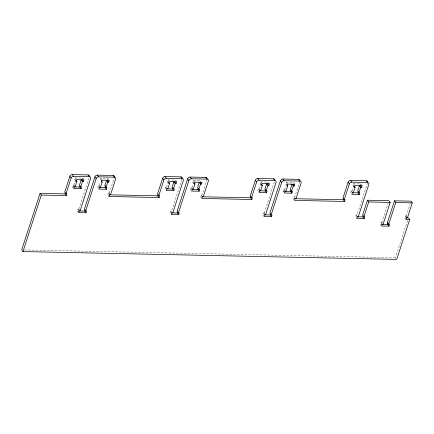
<?xml version="1.0" encoding="UTF-8"?>
<svg xmlns="http://www.w3.org/2000/svg" width="434" height="434" viewBox="0 0 434 434"><rect width="100%" height="100%" fill="white"/><g stroke="black" fill="none" stroke-linecap="round" stroke-linejoin="round"><path stroke-width="0.33" stroke-dasharray="2.17 1.63" d="M74.811 186.387L73.861 185.106L72.934 185.085L72.359 186.87L72.988 187.727M75.939 181.445L74.675 179.736L75.256 177.951L82.672 178.108L83.936 179.817M73.861 185.106L75.407 180.349M82.286 179.296L82.672 178.108M79.444 210.002L78.814 209.15L77.887 209.128L77.306 210.913L78.57 212.622M78.814 209.15L89.339 176.752M100.476 187.347L99.212 185.638L98.285 185.616L97.71 187.401L98.339 188.258M108.657 179.497L108.023 178.64L100.607 178.482L100.026 180.267L100.954 180.284M99.212 185.638L100.373 182.068M107.448 180.425L108.023 178.64M109.894 193.884L109.265 193.027L108.337 193.011L107.757 194.795L109.021 196.504M109.265 193.027L114.381 177.278M165.104 188.817L165.685 187.032L166.613 187.049L167.871 188.763M168.685 183.392L167.421 181.683L168.001 179.898L175.423 180.056L176.681 181.765M166.613 187.049L168.153 182.296M181.879 179.334L171.56 211.092L170.633 211.076L170.052 212.861L171.001 214.141M193.222 189.295L191.958 187.58L191.036 187.564L190.455 189.349L191.085 190.201M193.721 183.495L192.772 182.215L193.352 180.43L200.768 180.587L200.193 182.367M191.958 187.58L193.7 182.231L192.772 182.215M207.126 179.22L202.011 194.974L201.083 194.958L200.503 196.738L201.767 198.452M260.617 190.71L259.358 188.996L258.431 188.98L257.85 190.759L258.48 191.616M261.431 185.34L260.167 183.625L260.747 181.846L268.169 181.998L269.427 183.712M259.358 188.996L260.905 184.244M264.935 213.897L264.306 213.04L263.378 213.023L262.798 214.803L263.747 216.089M264.306 213.04L274.831 180.642M283.831 192.148L283.201 191.291L283.782 189.512L284.709 189.528L285.968 191.242M294.778 184.244L293.52 182.535L286.098 182.378L285.518 184.162L286.445 184.179M284.709 189.528L285.865 185.964M299.872 181.168L294.757 196.922L293.829 196.9L293.248 198.685L294.512 200.399M350.596 192.707L351.177 190.922L352.104 190.944L353.368 192.658M354.177 187.287L352.913 185.573L353.493 183.794L360.914 183.945L362.178 185.66M352.104 190.944L353.65 186.186M360.529 185.134L360.914 183.945M367.582 182.589L357.052 214.987L356.124 214.971L355.544 216.75L356.808 218.465M382.468 223.396L381.833 222.539L380.906 222.523L380.325 224.302L381.589 226.016M381.833 222.539L388.099 203.264M406.842 216.875L406.208 216.018L405.28 216.002L404.7 217.781L405.964 219.495M406.208 216.018L410.233 203.633M396.101 258.545L395.472 257.688L407.575 220.429M74.675 179.736L75.603 179.752M167.421 181.683L168.349 181.7M260.167 183.625L261.094 183.647M352.913 185.573L353.84 185.595M283.201 191.291L284.552 191.323M24.412 249.903L395.472 257.688M405.28 216.002L406.544 217.711M353.493 183.794L354.757 185.502M380.906 222.523L382.17 224.232M351.177 190.922L352.441 192.636M356.124 214.971L357.388 216.68M286.098 182.378L287.362 184.087M293.829 196.9L295.093 198.615M283.782 189.512L285.04 191.22M260.747 181.846L262.011 183.555M258.431 188.98L259.695 190.689M263.378 213.023L264.642 214.732M193.352 180.43L194.616 182.144M201.083 194.958L202.347 196.667M191.036 187.564L192.295 189.278M168.001 179.898L169.265 181.613M165.685 187.032L166.944 188.741M170.633 211.076L171.897 212.79M100.607 178.482L101.865 180.197M108.337 193.011L109.596 194.72M98.285 185.616L99.549 187.331M75.256 177.951L76.514 179.665M72.934 185.085L74.198 186.799M77.887 209.128L79.151 210.843"/><path stroke-width="0.65" d="M89.415 176.426A2.116 1.573 -36.4 0 0 88.064 174.929L72.299 174.598A2.116 1.573 -36.4 0 0 69.863 176.34L64.742 192.094L66.006 193.808L66.934 193.824L66.353 195.609L65.095 193.895L40.053 193.374L21.7 249.843L22.964 251.557L396.736 259.402L409.674 219.571L408.41 217.863L405.936 217.808M22.964 251.557L41.311 195.083L40.053 193.374M65.095 193.895L65.48 192.707M66.006 193.808L71.127 178.054A2.116 1.573 -36.4 0 1 73.558 176.312L89.328 176.643A2.116 1.573 -36.4 0 1 90.603 178.461L80.078 210.859L79.151 210.843L78.57 212.622L85.986 212.779L86.567 210.995L85.639 210.978L84.38 209.264L94.905 176.866A2.116 1.573 -36.4 0 1 97.341 175.124L113.106 175.455L114.37 177.164A2.116 1.573 -36.4 0 1 115.645 178.987L110.524 194.741L109.596 194.72L109.021 196.504L159.104 197.557L159.679 195.772L158.752 195.756L157.493 194.041L162.609 178.287A2.116 1.573 -36.4 0 1 165.045 176.546L180.81 176.877A2.116 1.573 -36.4 0 1 182.128 178.537M76.867 181.466L75.125 186.815L74.198 186.799L73.617 188.578L81.039 188.736L81.619 186.951L80.691 186.935L79.427 185.22L81.169 179.871L82.097 179.893L83.355 181.602L83.936 179.817L76.514 179.665L75.939 181.445L76.867 181.466L75.917 180.181M81.039 188.736L79.775 187.021L80.165 185.833M80.691 186.935L82.427 181.586L81.169 179.871M85.986 212.779L84.728 211.07L85.113 209.877M85.639 210.978L96.169 178.58A2.116 1.573 -36.4 0 1 98.599 176.833L114.37 177.164M102.218 181.998L100.476 187.347L99.549 187.331L98.968 189.11L106.39 189.267L106.97 187.483L106.042 187.466L104.778 185.752L106.52 180.403L107.448 180.425L108.706 182.134L109.287 180.354L101.865 180.197L101.29 181.982L102.218 181.998L101.268 180.712M106.39 189.267L105.126 187.559L105.706 185.774M106.042 187.466L107.778 182.117L106.52 180.403M159.104 197.557L157.84 195.843L158.226 194.654M158.752 195.756L163.873 180.001A2.116 1.573 -36.4 0 1 166.309 178.255L182.074 178.586A2.116 1.573 -36.4 0 1 183.349 180.408L172.824 212.806L171.897 212.79L171.316 214.57L178.737 214.727L179.313 212.942L178.385 212.926L177.126 211.212L187.651 178.813A2.116 1.573 -36.4 0 1 190.087 177.072L205.852 177.403A2.116 1.573 -36.4 0 1 207.213 178.564M169.613 183.414L167.871 188.763L166.944 188.741L166.368 190.526L173.784 190.683L174.365 188.898L173.437 188.882L172.173 187.168L173.915 181.819L174.842 181.835L176.101 183.549L176.681 181.765L169.265 181.613L168.685 183.392L169.613 183.414L168.663 182.128M173.784 190.683L172.52 188.969L172.911 187.781M173.437 188.882L175.179 183.528L173.915 181.819M178.737 214.727L177.473 213.013L177.859 211.825M178.385 212.926L188.915 180.528A2.116 1.573 -36.4 0 1 191.351 178.781L207.116 179.112A2.116 1.573 -36.4 0 1 208.391 180.935L203.275 196.689L202.347 196.667L201.767 198.452L251.85 199.504L252.425 197.72L251.503 197.703L250.239 195.989L255.355 180.235A2.116 1.573 -36.4 0 1 257.791 178.493L273.556 178.824A2.116 1.573 -36.4 0 1 274.906 180.316M194.964 183.945L193.222 189.295L192.295 189.278L191.714 191.058L199.135 191.215L199.716 189.43L198.788 189.414L197.524 187.7L199.266 182.351L200.193 182.367L201.452 184.081L202.032 182.296L194.616 182.144L194.036 183.924L194.964 183.945L194.329 183.088M199.135 191.215L197.871 189.501L198.262 188.313M198.788 189.414L200.524 184.059L199.266 182.351M251.85 199.504L250.586 197.79L250.971 196.602M251.503 197.703L256.619 181.949A2.116 1.573 -36.4 0 1 259.055 180.202L274.82 180.533A2.116 1.573 -36.4 0 1 276.095 182.356L265.57 214.754L264.642 214.732L264.062 216.517L271.483 216.674L272.064 214.89L271.136 214.873L269.872 213.159L280.397 180.761A2.116 1.573 -36.4 0 1 282.832 179.014L298.597 179.345A2.116 1.573 -36.4 0 1 299.948 180.842M262.358 185.361L260.617 190.71L259.695 190.689L259.114 192.474L266.53 192.631L267.111 190.846L266.183 190.824L264.919 189.115L266.66 183.766L267.588 183.783L268.852 185.497L269.427 183.712L262.011 183.555L261.431 185.34L262.358 185.361L261.409 184.076M266.53 192.631L265.272 190.917L265.657 189.729M266.183 190.824L267.924 185.475L266.66 183.766M271.483 216.674L270.219 214.96L270.604 213.772M271.136 214.873L281.661 182.475A2.116 1.573 -36.4 0 1 284.096 180.728L299.861 181.059A2.116 1.573 -36.4 0 1 301.136 182.882L296.021 198.636L295.093 198.615L294.512 200.399L344.596 201.452L345.176 199.667L344.249 199.645L342.985 197.937L348.101 182.182A2.116 1.573 -36.4 0 1 350.536 180.436L366.301 180.766A2.116 1.573 -36.4 0 1 367.625 182.432M287.709 185.893L285.968 191.242L285.04 191.22L284.465 193.005L291.881 193.163L292.462 191.378L291.534 191.361L290.27 189.647L292.011 184.298L292.939 184.314L294.203 186.029L294.778 184.244L287.362 184.087L286.782 185.871L287.709 185.893L286.76 184.607M291.881 193.163L290.623 191.448L291.008 190.26M291.534 191.361L293.276 186.007L292.011 184.298M344.596 201.452L343.332 199.738L343.717 198.55M344.249 199.645L349.365 183.897A2.116 1.573 -36.4 0 1 351.8 182.15L367.565 182.481A2.116 1.573 -36.4 0 1 368.84 184.304L358.316 216.702L357.388 216.68L356.808 218.465L364.229 218.622L364.81 216.837L363.882 216.816L362.618 215.107L367.446 200.242L388.935 200.692L390.193 202.407L383.097 224.253L382.17 224.232L381.589 226.016L389.01 226.174L389.591 224.389L388.663 224.373L387.399 222.658L394.495 200.812L411.036 201.159L412.3 202.873L407.472 217.732L406.544 217.711L405.964 219.495L409.674 219.571M355.104 187.309L353.368 192.658L352.441 192.636L351.86 194.421L359.281 194.578L359.857 192.794L358.929 192.772L357.67 191.063L359.406 185.709L360.334 185.73L361.598 187.445L362.178 185.66L354.757 185.502L354.177 187.287L355.104 187.309L354.475 186.452M359.281 194.578L358.017 192.864L358.403 191.676M358.929 192.772L360.67 187.423L359.406 185.709M364.229 218.622L362.965 216.908L363.35 215.72M363.882 216.816L368.71 201.956L367.446 200.242M389.01 226.174L387.746 224.459L388.132 223.271M388.663 224.373L395.759 202.526L394.495 200.812M82.427 181.586L83.355 181.602M107.778 182.117L108.706 182.134M175.179 183.528L176.101 183.549M200.524 184.059L201.452 184.081M267.924 185.475L268.852 185.497M293.276 186.007L294.203 186.029M360.67 187.423L361.598 187.445M73.704 186.897L79.775 187.021M99.055 187.428L105.126 187.559M166.45 188.844L172.52 188.969M191.801 189.376L197.871 189.501M259.201 190.792L265.272 190.917M284.552 191.323L290.623 191.448M351.947 192.734L358.017 192.864M109.108 194.823L157.84 195.843M201.853 196.77L250.586 197.79M294.605 198.712L343.332 199.738M41.311 195.083L66.353 195.609M368.71 201.956L390.193 202.407M395.759 202.526L412.3 202.873M78.657 210.94L84.728 211.07M171.403 212.888L177.473 213.013M264.821 214.846L270.219 214.96M356.894 216.783L362.965 216.908M381.676 224.335L387.746 224.459M366.301 180.766L367.565 182.481M387.443 222.528L388.701 224.242M350.536 180.436L351.8 182.15M348.101 182.182L349.365 183.897M298.597 179.345L299.861 181.059M282.832 179.014L284.096 180.728M280.397 180.761L281.661 182.475M273.556 178.824L274.82 180.533M257.791 178.493L259.055 180.202M255.355 180.235L256.619 181.949M205.852 177.403L207.116 179.112M190.087 177.072L191.351 178.781M187.651 178.813L188.915 180.528M180.81 176.877L182.074 178.586M165.045 176.546L166.309 178.255M162.609 178.287L163.873 180.001M97.341 175.124L98.599 176.833M94.905 176.866L96.169 178.58M88.064 174.929L89.328 176.643M72.299 174.598L73.558 176.312M69.863 176.34L71.127 178.054M113.106 175.455A2.116 1.573 -36.4 0 1 114.381 177.278"/></g></svg>
